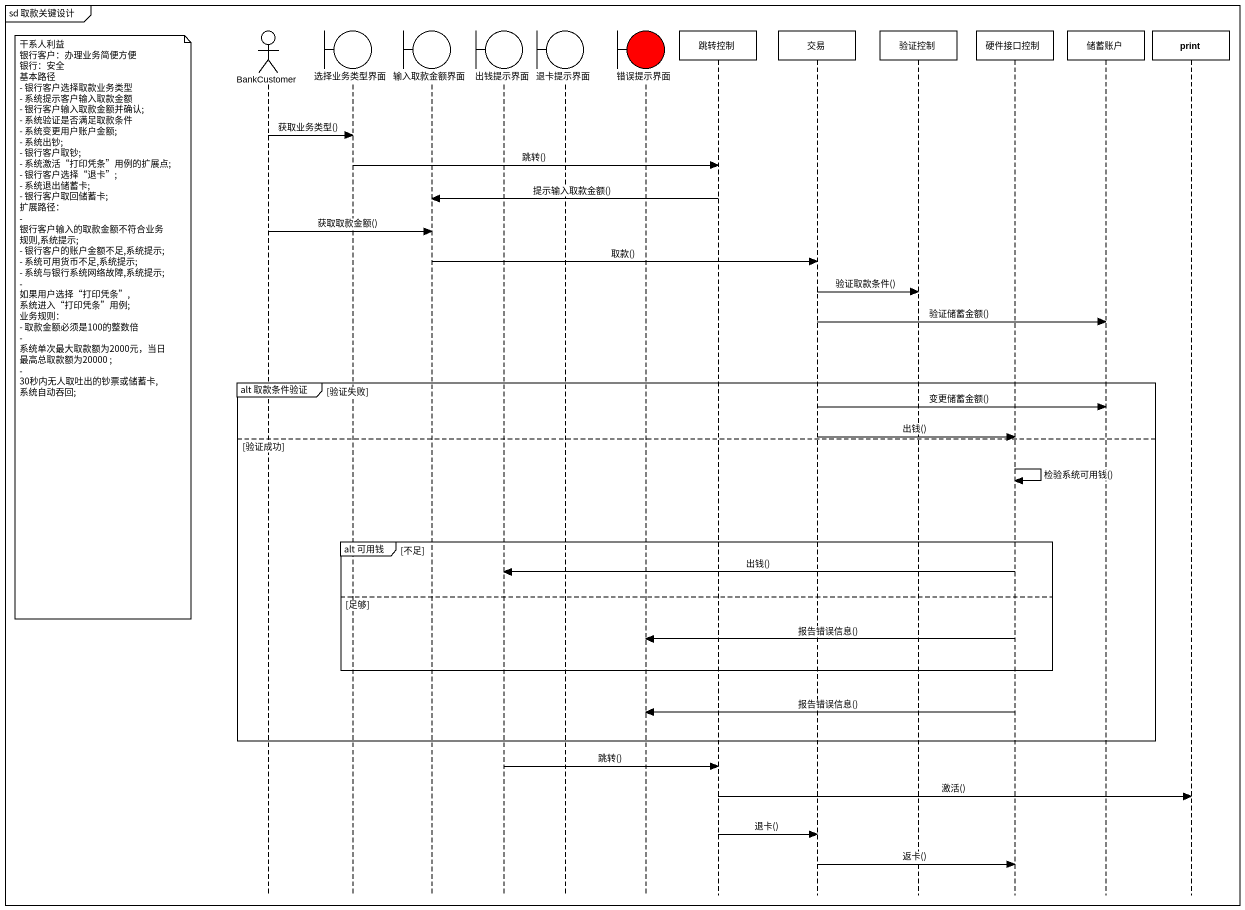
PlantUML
@startuml
mainframe sd 取款关键设计
hide footbox
actor BankCustomer
boundary 选择业务类型界面
boundary 输入取款金额界面
boundary 出钱提示界面
boundary 退卡提示界面
boundary 错误提示界面 #FF0000
participant 跳转控制
participant 交易
participant 验证控制
participant 硬件接口控制
participant 储蓄账户
participant print

BankCustomer -> 选择业务类型界面 : 获取业务类型()
选择业务类型界面 -> 跳转控制 : 跳转()
跳转控制 -> 输入取款金额界面 : 提示输入取款金额()
BankCustomer -> 输入取款金额界面 : 获取取款金额()
输入取款金额界面 -> 交易 : 取款()
交易 -> 验证控制 : 验证取款条件()
交易 -> 储蓄账户 : 验证储蓄金额()
note left of BankCustomer
  干系人利益
  银行客户：办理业务简便方便
  银行：安全
  基本路径
  - 银行客户选择取款业务类型
  - 系统提示客户输入取款金额
  - 银行客户输入取款金额并确认;
  - 系统验证是否满足取款条件
  - 系统变更用户账户金额;
  - 系统出钞;
  - 银行客户取钞;
  - 系统激活“打印凭条”用例的扩展点;
  - 银行客户选择“退卡”;
  - 系统退出储蓄卡;
  - 银行客户取回储蓄卡;
  扩展路径：
  - 银行客户输入的取款金额不符合业务规则,系统提示;
  - 银行客户的账户金额不足,系统提示;
  - 系统可用货币不足,系统提示;
  - 系统与银行系统网络故障,系统提示;
  - 如果用户选择“打印凭条”,系统进入“打印凭条”用例;
  业务规则：
  - 取款金额必须是100的整数倍
  - 系统单次最大取款额为2000元，当日最高总取款额为20000 ;
  - 30秒内无人取吐出的钞票或储蓄卡,系统自动吞回;
end note
group alt 取款条件验证 [验证失败]
  交易 -> 储蓄账户 : 变更储蓄金额()
  交易 -> 硬件接口控制 : 出钱()
else 验证成功
  硬件接口控制 -> 硬件接口控制 : 检验系统可用钱()
  group alt 可用钱 [不足]
    硬件接口控制 -> 出钱提示界面 : 出钱()
  else 足够
    硬件接口控制 -> 错误提示界面 : 报告错误信息()
  end
  硬件接口控制 -> 错误提示界面 : 报告错误信息()
end
出钱提示界面 -> 跳转控制 : 跳转()
跳转控制 -> print : 激活()
跳转控制 -> 交易 : 退卡()
交易 -> 硬件接口控制 : 返卡()
@enduml
